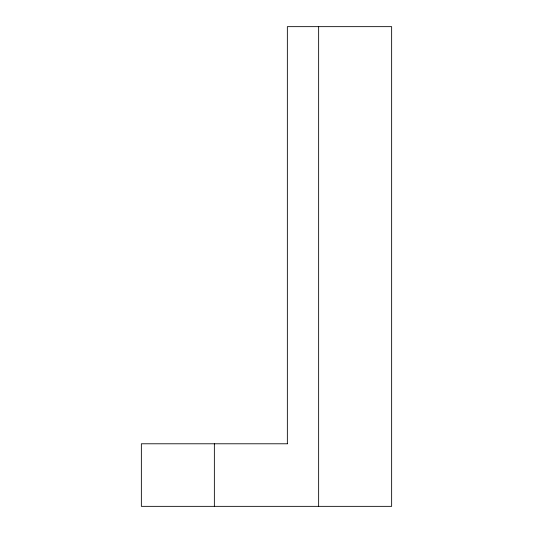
<?xml version="1.0" encoding="UTF-8"?>
<svg xmlns="http://www.w3.org/2000/svg" width="533" height="533" viewBox="0 0 533 533"><rect width="100%" height="100%" fill="white"/><g stroke="black" fill="none" stroke-linecap="round" stroke-linejoin="round"><path stroke-width="0.8" d="M287.38 443.782L141.358 443.782L141.358 506.35L391.642 506.35L391.642 26.65L287.354 26.65L287.354 443.782M318.641 26.65L318.641 506.35M214.359 443.782L214.359 506.35"/></g></svg>
